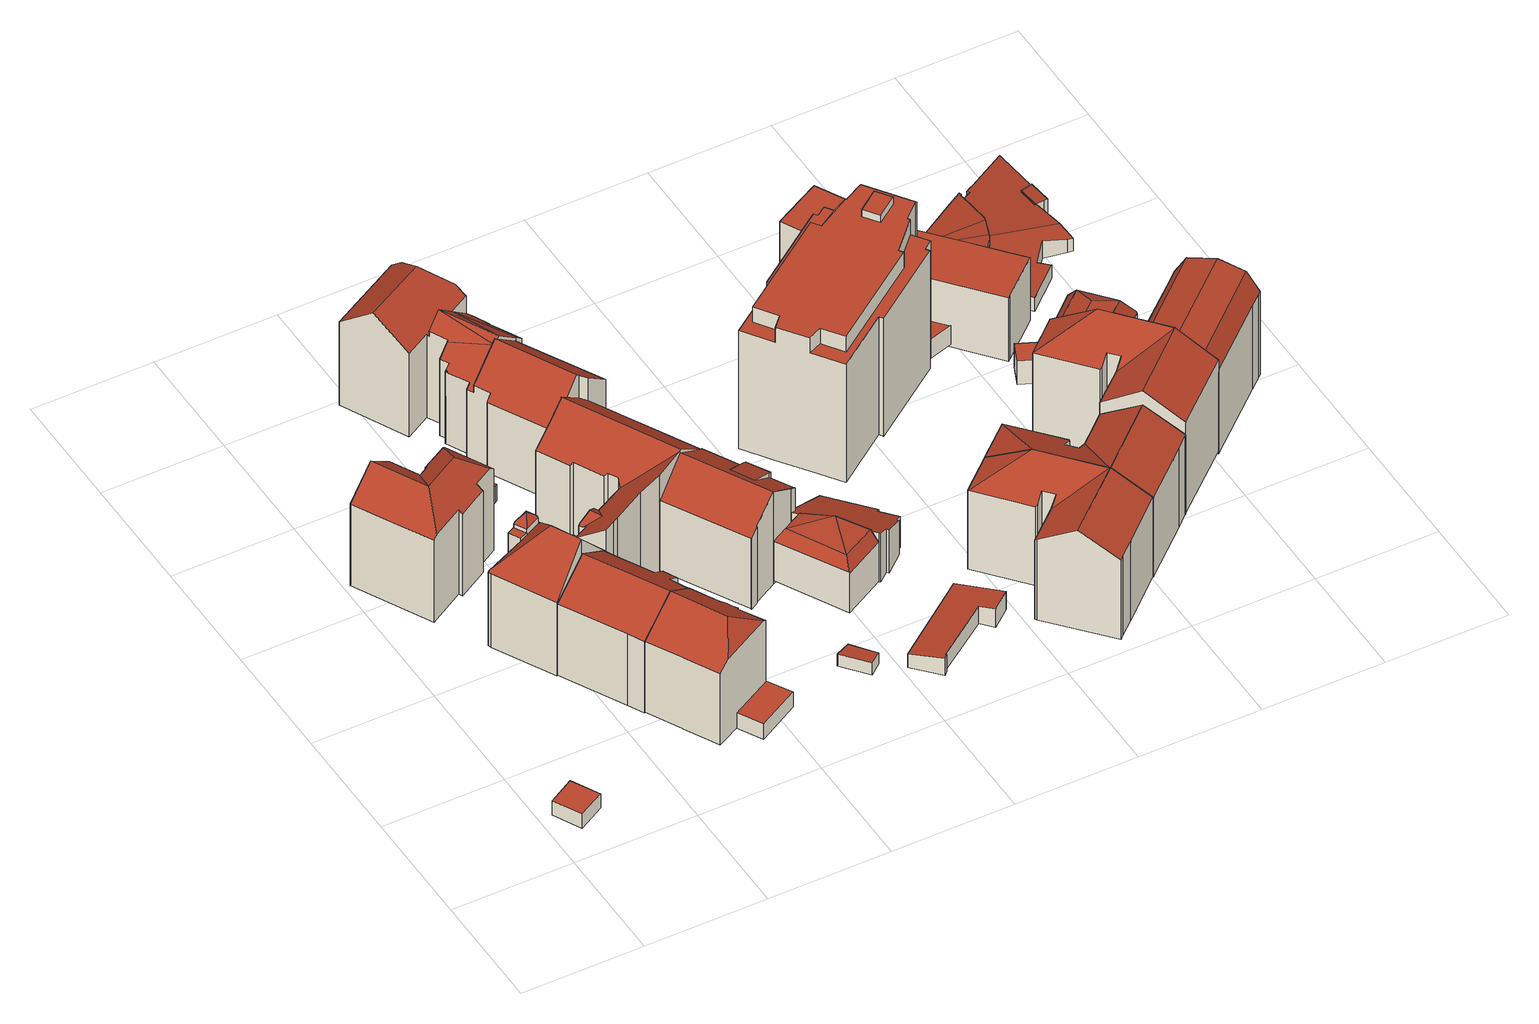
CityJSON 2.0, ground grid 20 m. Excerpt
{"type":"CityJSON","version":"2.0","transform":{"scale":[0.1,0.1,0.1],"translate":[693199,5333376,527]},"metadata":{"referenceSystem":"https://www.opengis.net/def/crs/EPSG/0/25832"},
"CityObjects":{
"building1":{"type":"Building","attributes":{"Gemeindeschluessel":"09162000","HoeheDach":"532.089","HoeheGrund":"529.400","Methode":"1000","NiedrigsteTraufeDesGebaeudes":"532.089","Geometrietyp2DReferenz":"3000","function":"31001_2523","roofType":"1000","measuredHeight":2.69,"storeysAboveGround":1},"geometry":[{"type":"MultiSurface","lod":"2","boundaries":[[[0,1,2,3]],[[4,2,1,5]],[[6,0,3,7]],[[3,2,4,7]],[[7,4,5,6]],[[6,5,1,0]]],"semantics":{"surfaces":[{"type":"WallSurface"},{"type":"RoofSurface"},{"type":"GroundSurface"}],"values":[0,1,2,0,0,0]}}]},
"building2":{"type":"Building","attributes":{"Gemeindeschluessel":"09162000","HoeheDach":"548.746","HoeheGrund":"529.050","Methode":"2000","NiedrigsteTraufeDesGebaeudes":"544.557","Geometrietyp2DReferenz":"3000","function":"31001_1000","roofType":"3200","measuredHeight":19.7,"storeysAboveGround":4},"geometry":[{"type":"MultiSurface","lod":"2","boundaries":[[[8,9,10,11]],[[10,12,13,14,15,11]],[[16,17,18,19]],[[20,21,12,10,9,22,23,24,25]],[[26,27,13,12,21]],[[28,29,30,31,32,33]],[[34,35,36,25,37,29,28]],[[38,16,19,39,40,41,42,43,44,33,32,31,45,46,47,48,8,11,15,14,49]],[[44,43,35,34,28,33]],[[16,38,49,27,26,17]],[[50,24,23,47,46,45,31,30]],[[43,42,41,51,36,35]],[[40,52,51,41]],[[14,13,27,49]],[[37,25,24,50,30,29]],[[40,39,19,18,53,52]],[[23,22,9,8,48,47]],[[51,52,53,18,17,26,21,20,25,36]]],"semantics":{"surfaces":[{"type":"WallSurface"},{"type":"RoofSurface"},{"type":"GroundSurface"}],"values":[0,0,0,1,1,0,1,2,0,0,0,0,0,0,1,0,0,1]}}]},
"building3":{"type":"Building","attributes":{"Gemeindeschluessel":"09162000","HoeheDach":"547.190","HoeheGrund":"529.110","Methode":"2000","NiedrigsteTraufeDesGebaeudes":"541.859","Geometrietyp2DReferenz":"3000","function":"31001_1000","roofType":"3100","measuredHeight":18.08,"storeysAboveGround":4},"geometry":[{"type":"MultiSurface","lod":"2","boundaries":[[[54,55,56,57]],[[58,59,55,54]],[[60,61,62,63,64,65,66,67,68,69,58,54,57,70,71,72]],[[67,73,74,68]],[[62,75,76,63]],[[77,76,75,78,79,80,81,82,56,55,59,83]],[[61,60,72,80,79,78]],[[65,84,85,66]],[[66,85,73,67]],[[61,78,75,62]],[[85,84,77,83,74,73]],[[65,64,63,76,77,84]],[[56,82,81,71,70,57]],[[71,81,80,72]],[[74,83,59,58,69,68]]],"semantics":{"surfaces":[{"type":"WallSurface"},{"type":"GroundSurface"},{"type":"RoofSurface"}],"values":[0,0,1,0,0,2,0,0,0,0,2,0,0,0,0]}}]},
"building4":{"type":"Building","attributes":{"Gemeindeschluessel":"09162000","HoeheDach":"547.250","HoeheGrund":"529.290","Methode":"2000","NiedrigsteTraufeDesGebaeudes":"542.754","Geometrietyp2DReferenz":"3000","function":"31001_1000","roofType":"3300","measuredHeight":17.96,"storeysAboveGround":5},"geometry":[{"type":"MultiSurface","lod":"2","boundaries":[[[86,87,88,89]],[[90,87,86,91,92,93]],[[94,95,96,97]],[[98,99,100,101,102,103,104,105]],[[100,106,107,108,109,110,111,101]],[[97,96,109,108]],[[112,95,94,113,89,88]],[[103,102,101,111,114,77,115,116,104]],[[110,114,111]],[[104,116,115,77,117,93,92,118,119,120,121,105]],[[107,106,100,99,98,105,121,120,119,118,92,91,86,89,113,94,97,108]],[[114,110,109,96,95,112,88,87,90,93,117,77]]],"semantics":{"surfaces":[{"type":"WallSurface"},{"type":"RoofSurface"},{"type":"GroundSurface"}],"values":[0,0,0,0,0,0,0,1,1,0,2,1]}}]},
"building5":{"type":"Building","attributes":{"Gemeindeschluessel":"09162000","HoeheDach":"532.220","HoeheGrund":"529.280","Methode":"2000","NiedrigsteTraufeDesGebaeudes":"532.220","Geometrietyp2DReferenz":"3000","function":"51009_1610","roofType":"1000","measuredHeight":2.94},"geometry":[{"type":"MultiSurface","lod":"2","boundaries":[[[122,123,124,125]],[[123,126,127,124]],[[125,108,128,122]],[[128,126,123,122]],[[108,127,126,128]],[[125,124,127,108]]],"semantics":{"surfaces":[{"type":"WallSurface"},{"type":"RoofSurface"},{"type":"GroundSurface"}],"values":[0,1,2,0,0,0]}}]},
"building6":{"type":"Building","attributes":{"Gemeindeschluessel":"09162000","HoeheDach":"532.060","HoeheGrund":"528.930","Methode":"1000","NiedrigsteTraufeDesGebaeudes":"532.060","Geometrietyp2DReferenz":"3000","function":"31001_2000","roofType":"1000","measuredHeight":3.13},"geometry":[{"type":"MultiSurface","lod":"2","boundaries":[[[129,130,131,132,133,134,135]],[[136,129,135,137]],[[138,134,133,139]],[[140,132,131,141]],[[137,135,134,138]],[[137,138,139,140,141,142,136]],[[142,130,129,136]],[[139,133,132,140]],[[141,131,130,142]]],"semantics":{"surfaces":[{"type":"RoofSurface"},{"type":"WallSurface"},{"type":"GroundSurface"}],"values":[0,1,1,1,1,2,1,1,1]}}]},
"building7":{"type":"Building","attributes":{"Gemeindeschluessel":"09162000","HoeheDach":"550.060","HoeheGrund":"528.928","Methode":"2000","NiedrigsteTraufeDesGebaeudes":"542.265","Geometrietyp2DReferenz":"3000","function":"31001_1000","roofType":"3100","measuredHeight":21.13,"storeysAboveGround":4},"geometry":[{"type":"MultiSurface","lod":"2","boundaries":[[[143,144,145,146,147,148,149,150,151,152,153,154,155,156,157,158,159,160,161,162,163,164,165,166,167,168,169,170,171,172]],[[173,174,161,160,175,176]],[[159,158,177,178,179,180]],[[177,158,157,181,182]],[[146,183,184,147]],[[144,143,185,186]],[[187,162,161,174]],[[188,189,190,191]],[[150,192,193,151]],[[186,185,173,176,194,182,181,195,196,197,184,183,198]],[[163,199,200,164]],[[170,169,201,202,203]],[[166,204,205,167]],[[189,206,207,190]],[[187,174,173,185,208,202,201,209,205,204,210,200,199]],[[211,212,206]],[[149,213,192,150]],[[151,193,214,152]],[[215,179,178]],[[153,152,214,216,217]],[[194,215,178,177,182]],[[206,212,218,207]],[[145,198,183,146]],[[162,187,199,163]],[[219,188,191,220]],[[175,160,159,180]],[[148,147,184,197,221,222]],[[143,172,223,208,185]],[[224,188,219,225]],[[226,227,189,188,224]],[[145,144,186,198]],[[221,197,196]],[[208,223,228,203,202]],[[155,218,212,211,227,226,229,230,156]],[[165,210,204,166]],[[170,203,228,171]],[[154,153,217,225,219,220]],[[164,200,210,165]],[[231,222,221,196,232,230,229,233]],[[227,211,206,189]],[[194,176,175,180,179,215]],[[168,209,201,169]],[[167,205,209,168]],[[195,232,196]],[[155,154,220,191,190,207,218]],[[233,229,226,224,225,217,216]],[[171,228,223,172]],[[157,156,230,232,195,181]],[[193,192,213,231,233,216,214]],[[149,148,222,231,213]]],"semantics":{"surfaces":[{"type":"GroundSurface"},{"type":"WallSurface"},{"type":"RoofSurface"}],"values":[0,1,1,1,1,1,1,1,1,2,1,1,1,2,2,2,1,1,2,1,2,2,1,1,2,1,1,1,1,1,1,1,2,1,1,1,1,1,2,2,2,1,1,1,1,2,1,1,2,1]}}]},
"building8":{"type":"Building","attributes":{"Gemeindeschluessel":"09162000","HoeheDach":"532.415","HoeheGrund":"529.210","Methode":"1000","NiedrigsteTraufeDesGebaeudes":"531.890","Geometrietyp2DReferenz":"3000","function":"31001_2000","roofType":"1000","measuredHeight":3.21},"geometry":[{"type":"MultiSurface","lod":"2","boundaries":[[[234,235,236,237,238,239]],[[240,235,234,239,241,242]],[[242,241,239,238,243,244]],[[236,235,240,245]],[[245,244,243,238,237,236]],[[245,240,242,244]]],"semantics":{"surfaces":[{"type":"WallSurface"},{"type":"RoofSurface"},{"type":"GroundSurface"}],"values":[0,1,0,0,2,0]}}]},
"building9":{"type":"Building","attributes":{"Gemeindeschluessel":"09162000","HoeheDach":"549.600","HoeheGrund":"528.973","Methode":"2000","NiedrigsteTraufeDesGebaeudes":"541.324","Geometrietyp2DReferenz":"3000","function":"31001_1000","roofType":"3100","measuredHeight":20.63,"storeysAboveGround":4},"geometry":[{"type":"MultiSurface","lod":"2","boundaries":[[[246,247,248]],[[249,250,251,252,253]],[[254,255,256,257]],[[258,259,260,261,262]],[[263,264,265,266,267,268]],[[269,267,266,270]],[[271,272,273,274]],[[275,276,277,278]],[[279,280,281,282,283,284,285]],[[286,282,281,287]],[[288,280,279,289]],[[270,290,291]],[[292,269,270,291]],[[293,249,253,248,247]],[[262,261,292,291,294]],[[295,296,297,277,276,298,292,261,260]],[[299,258,262,294,300,301]],[[286,287,288,289,275,278,302,303,259,258,299,304,305,306,254,257,250,249,293,264,263,271,274]],[[270,266,265,307,290]],[[307,246,248,253,252,308,309,290]],[[257,256,310,311,309,308,251,250]],[[290,300,294,291]],[[269,284,283,273,272,268,267]],[[303,295,260,259]],[[303,302,312,296,295]],[[302,278,277,297,312]],[[299,301,313,304]],[[304,313,314,315,305]],[[315,316,306,305]],[[297,296,312]],[[287,281,280,288]],[[309,311,290]],[[264,293,247,246,307,265]],[[285,284,269,292,298]],[[286,274,273,283,282]],[[263,268,272,271]],[[315,314,317,318,316]],[[252,251,308]],[[275,289,279,285,298,276]],[[254,306,316,318,255]],[[310,256,255,318,317]],[[290,311,310,317,314,313,301,300]]],"semantics":{"surfaces":[{"type":"RoofSurface"},{"type":"WallSurface"},{"type":"GroundSurface"}],"values":[0,1,1,1,1,1,1,1,0,1,1,0,0,1,0,0,1,2,0,0,1,1,0,1,1,1,1,1,1,0,1,1,1,1,1,1,0,0,1,1,0,0]}}]},
"building10":{"type":"Building","attributes":{"Gemeindeschluessel":"09162000","HoeheDach":"531.744","HoeheGrund":"529.435","Methode":"2000","NiedrigsteTraufeDesGebaeudes":"531.455","Geometrietyp2DReferenz":"3000","function":"31001_2000","roofType":"1000","measuredHeight":2.31},"geometry":[{"type":"MultiSurface","lod":"2","boundaries":[[[319,320,321,322]],[[323,324,320,319]],[[322,321,325,326]],[[325,321,320,324]],[[326,325,324,323]],[[323,319,322,326]]],"semantics":{"surfaces":[{"type":"WallSurface"},{"type":"RoofSurface"},{"type":"GroundSurface"}],"values":[0,0,0,1,0,2]}}]},
"building11":{"type":"Building","attributes":{"Gemeindeschluessel":"09162000","HoeheDach":"546.682","HoeheGrund":"529.091","Methode":"2000","NiedrigsteTraufeDesGebaeudes":"542.519","Geometrietyp2DReferenz":"3000","function":"31001_1000","roofType":"2100","measuredHeight":17.59,"storeysAboveGround":4},"geometry":[{"type":"MultiSurface","lod":"2","boundaries":[[[327,328,329,330]],[[331,332,333,334,335]],[[335,334,336,337,338,339,340,341,342]],[[343,344,341,340,345]],[[337,329,338]],[[346,347,336,334,333]],[[348,349,350,351]],[[351,350,342,352]],[[346,333,332,353]],[[354,355,328,327]],[[344,352,342,341]],[[343,345,355,354]],[[356,357,358,359]],[[357,335,342,350,349,360,358]],[[339,345,340]],[[338,329,328,355,345,339]],[[356,359,361,348,351,352,344,343,354,327,330,347,346,353,362]],[[353,332,331,362]],[[359,358,360,361]],[[361,360,349,348]],[[347,330,329,337,336]],[[357,356,362,331,335]]],"semantics":{"surfaces":[{"type":"WallSurface"},{"type":"RoofSurface"},{"type":"GroundSurface"}],"values":[0,1,1,0,0,0,0,0,0,0,0,0,0,1,0,1,2,0,0,0,0,0]}}]},
"building12":{"type":"Building","attributes":{"Gemeindeschluessel":"09162000","HoeheDach":"540.236","HoeheGrund":"529.683","Methode":"2000","NiedrigsteTraufeDesGebaeudes":"537.085","Geometrietyp2DReferenz":"3000","function":"31001_1000","roofType":"3200","measuredHeight":10.55,"storeysAboveGround":2},"geometry":[{"type":"MultiSurface","lod":"2","boundaries":[[[363,364,365,366,367]],[[368,369,370,367]],[[371,372,365,364]],[[371,373,370,369,374,375,376,372]],[[374,369,368]],[[366,377,368,367]],[[363,367,370,373]],[[376,375,377]],[[365,372,376,377,366]],[[363,373,371,364]],[[377,375,374,368]]],"semantics":{"surfaces":[{"type":"WallSurface"},{"type":"RoofSurface"},{"type":"GroundSurface"}],"values":[0,1,0,0,1,1,0,1,1,2,1]}}]},
"building13":{"type":"Building","attributes":{"Gemeindeschluessel":"09162000","HoeheDach":"531.530","HoeheGrund":"529.382","Methode":"2000","NiedrigsteTraufeDesGebaeudes":"531.530","Geometrietyp2DReferenz":"3000","function":"31001_2000","roofType":"1000","measuredHeight":2.15},"geometry":[{"type":"MultiSurface","lod":"2","boundaries":[[[378,379,380,381]],[[379,382,383,380]],[[380,383,384,381]],[[382,379,378,385]],[[381,384,385,378]],[[382,385,384,383]]],"semantics":{"surfaces":[{"type":"GroundSurface"},{"type":"WallSurface"},{"type":"RoofSurface"}],"values":[0,1,1,1,1,2]}}]},
"building14":{"type":"Building","attributes":{"Gemeindeschluessel":"09162000","HoeheDach":"533.000","HoeheGrund":"529.470","Methode":"2000","NiedrigsteTraufeDesGebaeudes":"532.069","Geometrietyp2DReferenz":"3000","function":"31001_2000","roofType":"1000","measuredHeight":3.53},"geometry":[{"type":"MultiSurface","lod":"2","boundaries":[[[386,387,388,389,390,391,392,393]],[[393,394,395,386]],[[394,396,397,398,399,400,401,395]],[[389,399,398,390]],[[391,397,396,392]],[[387,401,400,388]],[[386,395,401,387]],[[388,400,399,389]],[[392,396,394,393]],[[390,398,397,391]]],"semantics":{"surfaces":[{"type":"GroundSurface"},{"type":"WallSurface"},{"type":"RoofSurface"}],"values":[0,1,2,1,1,1,1,1,1,1]}}]},
"building15":{"type":"Building","attributes":{"Gemeindeschluessel":"09162000","HoeheDach":"538.928","HoeheGrund":"529.594","Methode":"2000","NiedrigsteTraufeDesGebaeudes":"535.260","Geometrietyp2DReferenz":"3000","function":"31001_1000","roofType":"2100","measuredHeight":9.33,"storeysAboveGround":2},"geometry":[{"type":"MultiSurface","lod":"2","boundaries":[[[402,403,404,405]],[[406,407,408,409]],[[410,411,412,413]],[[414,415,416,417]],[[418,419,411,410]],[[420,421,403,402]],[[422,423,424,425]],[[426,427,412,411,419,428,404,403,421,424,423,408,407,416,415]],[[417,416,407,406]],[[429,426,415,414]],[[425,424,421,420]],[[413,412,427,430]],[[409,408,423,422]],[[431,428,419,418]],[[430,427,426,429]],[[405,404,428,431]],[[414,417,406,409,422,425,420,402,405,431,418,410,413,430,429]]],"semantics":{"surfaces":[{"type":"WallSurface"},{"type":"RoofSurface"},{"type":"GroundSurface"}],"values":[0,0,0,0,0,0,0,1,0,0,0,0,0,0,0,0,2]}}]},
"building16":{"type":"Building","attributes":{"Gemeindeschluessel":"09162000","HoeheDach":"548.470","HoeheGrund":"529.562","Methode":"2000","NiedrigsteTraufeDesGebaeudes":"544.650","Geometrietyp2DReferenz":"3000","function":"31001_1000","roofType":"3100","measuredHeight":18.91,"storeysAboveGround":4},"geometry":[{"type":"MultiSurface","lod":"2","boundaries":[[[432,433,434,435]],[[436,437,435,434]],[[433,432,438,439]],[[440,441,442,443,444]],[[445,446,447,448,449,450]],[[451,452,440,444]],[[453,454,452,451]],[[455,456,437,436,457,458,459]],[[440,452,454,446,445,455,459,441]],[[460,461,462,463,464]],[[443,442,458,457]],[[463,456,455,445,450,465,464]],[[433,439,461,460,466,449,448,447,453,451,444,443,457,436,434]],[[463,462,438,432,435,437,456]],[[446,454,453,447]],[[441,459,458,442]],[[439,438,462,461]],[[460,464,465,466]],[[466,465,450,449]]],"semantics":{"surfaces":[{"type":"WallSurface"},{"type":"RoofSurface"},{"type":"GroundSurface"}],"values":[0,0,0,0,0,0,0,0,1,0,0,1,2,1,0,1,0,0,0]}}]},
"building17":{"type":"Building","attributes":{"Gemeindeschluessel":"09162000","HoeheDach":"556.230","HoeheGrund":"529.452","Methode":"2000","NiedrigsteTraufeDesGebaeudes":"551.960","Geometrietyp2DReferenz":"3000","function":"31001_1000","roofType":"1000","measuredHeight":26.78,"storeysAboveGround":9},"geometry":[{"type":"MultiSurface","lod":"2","boundaries":[[[467,468,469,470]],[[471,472,473,474]],[[475,476,477,478]],[[479,480,481,482]],[[483,484,485,486]],[[487,488,489,490]],[[486,485,480,479]],[[478,477,488,487]],[[491,492,493,494,495,496,497,498,499,500]],[[501,502,503,504]],[[505,506,502,501]],[[494,507,481,480,485,484,508,509,475,478,487,490,495]],[[510,511,512,513]],[[514,508,484,483,515,516,517]],[[474,473,518,519]],[[511,520,521,512]],[[522,523,524,525,526,527,528]],[[529,530,528,527,531,532]],[[533,520,511,510]],[[534,535,517,516]],[[498,467,470,536,532,531,527,526,537,503,502,506,499]],[[498,497,468,467]],[[468,497,496,489,488,477,476,538,514,517,535,518,473,472,522,528,530,529,539,469],[540,533,510,513]],[[541,507,494,493]],[[513,512,521,540]],[[504,503,537,542]],[[534,516,515,483,486,479,482,541,493,492,491,500,505,501,504,542,525,524,523,471,474,519]],[[536,539,529,532]],[[500,499,506,505]],[[470,469,539,536]],[[482,481,507,541]],[[540,521,520,533]],[[475,509,508,514,538,476]],[[542,537,526,525]],[[490,489,496,495]],[[523,522,472,471]],[[519,518,535,534]]],"semantics":{"surfaces":[{"type":"WallSurface"},{"type":"RoofSurface"},{"type":"GroundSurface"}],"values":[0,0,0,0,0,0,0,0,0,0,0,1,0,0,0,1,0,0,0,0,1,0,1,0,0,0,2,0,0,0,0,0,0,0,0,0,0]}}]},
"building18":{"type":"Building","attributes":{"Gemeindeschluessel":"09162000","HoeheDach":"548.470","HoeheGrund":"529.678","Methode":"2000","NiedrigsteTraufeDesGebaeudes":"544.650","Geometrietyp2DReferenz":"3000","function":"31001_1000","roofType":"3100","measuredHeight":18.79,"storeysAboveGround":4},"geometry":[{"type":"MultiSurface","lod":"2","boundaries":[[[543,544,545,546]],[[547,548,549,550]],[[551,544,543,552]],[[553,554,555,556]],[[557,558,559,560,437,456,561]],[[555,554,562,563,557,561,564,565]],[[555,565,566,556]],[[567,568,569,570]],[[564,571,572,566,565]],[[557,563,558]],[[569,548,547,570]],[[549,437,560,550]],[[567,546,545,573,568]],[[559,558,563,574]],[[573,545,544,551,571,564,561,456]],[[563,562,575,574]],[[575,562,554,553]],[[547,550,560,559,574,575,553,556,566,572,552,543,546,567,570]],[[572,571,551,552]],[[549,548,569,568,573,456,437]]],"semantics":{"surfaces":[{"type":"WallSurface"},{"type":"RoofSurface"},{"type":"GroundSurface"}],"values":[0,0,0,0,0,1,0,0,0,1,0,0,0,0,1,0,0,2,0,1]}}]},
"building19":{"type":"Building","attributes":{"Gemeindeschluessel":"09162000","HoeheDach":"533.053","HoeheGrund":"529.453","Methode":"1000","NiedrigsteTraufeDesGebaeudes":"533.053","Geometrietyp2DReferenz":"3000","function":"51009_1610","roofType":"1000","measuredHeight":3.6},"geometry":[{"type":"MultiSurface","lod":"2","boundaries":[[[576,577,578,516]],[[577,579,580,578]],[[534,580,579,581]],[[534,581,576,516]],[[581,579,577,576]],[[516,578,580,534]]],"semantics":{"surfaces":[{"type":"WallSurface"},{"type":"RoofSurface"},{"type":"GroundSurface"}],"values":[0,1,0,2,0,0]}}]},
"building20":{"type":"Building","attributes":{"Gemeindeschluessel":"09162000","HoeheDach":"551.130","HoeheGrund":"529.681","Methode":"2000","NiedrigsteTraufeDesGebaeudes":"546.930","Geometrietyp2DReferenz":"3000","function":"31001_1000","roofType":"3100","measuredHeight":21.45,"storeysAboveGround":5},"geometry":[{"type":"MultiSurface","lod":"2","boundaries":[[[582,583,584,585,586,587,588]],[[589,583,582,590,591]],[[588,587,592]],[[593,594,595,596]],[[597,592,598,599]],[[595,594,600,601]],[[567,546,596,595,601,599,598,586,585]],[[598,592,587,586]],[[590,593,596,546,591]],[[546,567,602,589,591]],[[602,567,585,584]],[[589,602,584,583]],[[601,600,597,599]],[[597,600,594,593,590,582,588,592]]],"semantics":{"surfaces":[{"type":"WallSurface"},{"type":"RoofSurface"},{"type":"GroundSurface"}],"values":[0,1,1,0,0,0,2,0,0,0,0,1,0,1]}}]},
"building21":{"type":"Building","attributes":{"Gemeindeschluessel":"09162000","HoeheDach":"541.200","HoeheGrund":"529.133","Methode":"2000","NiedrigsteTraufeDesGebaeudes":"541.200","Geometrietyp2DReferenz":"3000","function":"31001_1000","roofType":"1000","measuredHeight":12.07,"storeysAboveGround":4},"geometry":[{"type":"MultiSurface","lod":"2","boundaries":[[[603,604,605,606]],[[607,608,609,610]],[[611,612,613,614]],[[615,616,607,610,617,611,614,603,606,618,619,620,621,622,623,624]],[[610,609,625,617]],[[615,626,627,616]],[[622,628,629,623]],[[624,630,626,615]],[[618,631,632,619]],[[621,633,628,622]],[[619,632,634,620]],[[616,627,608,607]],[[606,605,631,618]],[[617,625,612,611]],[[627,626,630,629,628,633,634,632,631,605,604,613,612,625,609,608]],[[623,629,630,624]],[[620,634,633,621]],[[614,613,604,603]]],"semantics":{"surfaces":[{"type":"WallSurface"},{"type":"GroundSurface"},{"type":"RoofSurface"}],"values":[0,0,0,1,0,0,0,0,0,0,0,0,0,0,2,0,0,0]}}]},
"building22":{"type":"Building","attributes":{"Gemeindeschluessel":"09162000","HoeheDach":"532.230","HoeheGrund":"527.730","Methode":"2000","NiedrigsteTraufeDesGebaeudes":"532.230","Geometrietyp2DReferenz":"3000","function":"51009_1610","roofType":"1000","measuredHeight":4.5},"geometry":[{"type":"MultiSurface","lod":"2","boundaries":[[[635,636,637,638]],[[639,640,641,642]],[[636,641,640,637]],[[638,639,642,635]],[[638,637,640,639]],[[642,641,636,635]]],"semantics":{"surfaces":[{"type":"WallSurface"},{"type":"RoofSurface"},{"type":"GroundSurface"}],"values":[0,0,1,2,0,0]}}]},
"building23":{"type":"Building","attributes":{"Gemeindeschluessel":"09162000","HoeheDach":"537.776","HoeheGrund":"529.500","Methode":"2000","NiedrigsteTraufeDesGebaeudes":"535.883","Geometrietyp2DReferenz":"3000","function":"31001_1000","roofType":"9999","measuredHeight":8.28,"storeysAboveGround":2},"geometry":[{"type":"MultiSurface","lod":"2","boundaries":[[[643,644,645,646]],[[647,648,649,650,651,652,653,654,655,656,657,643,646]],[[654,658,659,655]],[[649,648,660,661,662]],[[657,663,644,643]],[[664,662,661,665]],[[666,659,658,667,668,669,670,645,644,663]],[[651,650,664,665,671]],[[653,667,658,654]],[[663,657,656,666]],[[647,646,645,670,672,673]],[[672,670,669]],[[652,651,671,669,668]],[[648,647,673,674,660]],[[649,662,664,650]],[[652,668,667,653]],[[674,673,672,669,671]],[[666,656,655,659]],[[665,661,660,674,671]]],"semantics":{"surfaces":[{"type":"WallSurface"},{"type":"GroundSurface"},{"type":"RoofSurface"}],"values":[0,1,0,0,0,2,2,0,0,0,0,2,0,0,0,0,2,0,2]}}]},
"building24":{"type":"Building","attributes":{"Gemeindeschluessel":"09162000","HoeheDach":"549.270","HoeheGrund":"528.977","Methode":"2000","NiedrigsteTraufeDesGebaeudes":"544.710","Geometrietyp2DReferenz":"3000","function":"31001_1000","roofType":"3400","measuredHeight":20.29,"storeysAboveGround":4},"geometry":[{"type":"MultiSurface","lod":"2","boundaries":[[[675,676,677,678]],[[675,679,680,681,676]],[[682,683,679,675,684,685]],[[686,687,688,689,690,691,692,693,694,695,696,697,698,699]],[[700,701,702,703,704,705,706]],[[694,704,703,695]],[[696,702,701,697]],[[682,685,689,688]],[[684,675,678,707,708]],[[709,710,711,712]],[[691,713,714,692]],[[697,701,700,698]],[[693,715,716,717,705,704,694]],[[711,710,679,683,718]],[[695,703,702,696]],[[719,706,705,717]],[[692,714,715,693]],[[711,686,699,712]],[[684,708,690,689,685]],[[698,700,706,719,677,676,681,709,712,699]],[[709,681,680,710]],[[691,690,708,707,713]],[[678,677,719,717,716]],[[711,718,687,686]],[[678,716,715,714,713,707]],[[688,687,718,683,682]],[[680,679,710]]],"semantics":{"surfaces":[{"type":"RoofSurface"},{"type":"GroundSurface"},{"type":"WallSurface"}],"values":[0,0,0,1,0,2,2,2,0,0,2,2,2,0,2,0,2,2,2,2,0,2,0,2,0,2,0]}}]},
"building25":{"type":"Building","attributes":{"Gemeindeschluessel":"09162000","HoeheDach":"535.010","HoeheGrund":"529.780","Methode":"2000","NiedrigsteTraufeDesGebaeudes":"532.118","Geometrietyp2DReferenz":"3000","function":"31001_1000","roofType":"9999","measuredHeight":5.23,"storeysAboveGround":1},"geometry":[{"type":"MultiSurface","lod":"2","boundaries":[[[720,721,722,723]],[[724,725,726,727]],[[728,729,730,731]],[[723,722,732,733]],[[734,735,725,724]],[[736,737,738,739,740,741,742,743,744,745,746,747,748,749,750,751,752,753,720,723,733,754,755,728,731,756,734,724,727]],[[756,757,735,734]],[[747,758,759,748]],[[755,760,729,728]],[[750,749,761,762,763]],[[751,764,765,752]],[[738,766,767,739]],[[753,768,721,720]],[[752,765,768,753]],[[748,759,761,749]],[[741,769,770,742]],[[766,738,737,771]],[[772,726,725,735,757,730,729,760,773,732,722,721,768,765,764,763,762]],[[743,774,775,744]],[[740,776,769,741]],[[750,763,764,751]],[[742,770,774,743]],[[736,727,726,772,777]],[[754,773,760,755]],[[744,775,778,745]],[[733,732,773,754]],[[731,730,757,756]],[[771,777,772,762,761,759,758,779,778,775,774,770,769,776,767,766]],[[771,737,736,777]],[[746,779,758,747]],[[739,767,776,740]],[[745,778,779,746]]],"semantics":{"surfaces":[{"type":"WallSurface"},{"type":"GroundSurface"},{"type":"RoofSurface"}],"values":[0,0,0,0,0,1,0,0,0,0,0,0,0,0,0,0,0,2,0,0,0,0,0,0,0,0,0,2,0,0,0,0]}}]},
"building26":{"type":"Building","attributes":{"Gemeindeschluessel":"09162000","HoeheDach":"533.072","HoeheGrund":"530.056","Methode":"1000","NiedrigsteTraufeDesGebaeudes":"532.747","Geometrietyp2DReferenz":"3000","function":"51009_1610","roofType":"1000","measuredHeight":3.02},"geometry":[{"type":"MultiSurface","lod":"2","boundaries":[[[780,781,782,783]],[[784,785,786,787]],[[788,789,790,791]],[[787,786,792,793]],[[785,784,791,790]],[[793,792,781,780]],[[783,782,789,788]],[[791,784,787,793,780,783,788]],[[785,790,789,782,781,792,786]]],"semantics":{"surfaces":[{"type":"WallSurface"},{"type":"GroundSurface"},{"type":"RoofSurface"}],"values":[0,0,0,0,0,0,0,1,2]}}]}
},
"vertices":[
[56,110,24],[56,110,51],[80,65,51],[80,65,24],[36,41,51],[13,86,51],[13,86,24],[36,41,24],
[134,656,20],[134,656,180],[133,660,176],[133,660,20],[175,682,178],[178,683,176],[178,683,20],[175,682,20],[175,586,20],[175,586,185],[180,577,176],[180,577,20],[142,611,217],[157,619,217],[122,649,180],[120,647,180],[118,650,177],[96,584,217],[207,605,185],[216,610,176],[4,646,176],[51,671,217],[95,695,177],[95,695,20],[51,671,20],[4,646,20],[27,602,176],[69,521,176],[75,525,181],[73,628,217],[207,605,20],[164,568,20],[131,549,20],[128,555,20],[75,525,20],[69,521,20],[27,602,20],[117,653,20],[118,650,20],[120,647,20],[122,649,20],[216,610,20],[117,653,177],[128,555,181],[131,549,176],[164,568,176],
[284,372,21],[284,372,165],[312,322,164],[312,322,21],[272,395,21],[272,395,166],[334,305,21],[324,300,21],[327,291,21],[336,264,21],[292,241,21],[233,209,21],[220,235,21],[165,339,21],[221,369,21],[224,370,21],[322,328,21],[332,333,21],[344,310,21],[165,339,157],[221,369,199],[327,291,165],[336,264,169],[292,241,202],[324,300,164],[334,305,156],[344,310,149],[332,333,149],[322,328,156],[224,370,202],[233,209,157],[220,235,157],
[363,217,23],[363,217,168],[367,218,165],[367,218,23],[359,223,168],[359,223,23],[336,264,23],[336,264,170],[378,198,23],[378,198,165],[375,195,167],[375,195,23],[263,153,23],[263,152,23],[292,97,23],[292,97,158],[263,152,158],[263,153,158],[233,209,158],[233,209,23],[310,106,23],[393,151,23],[398,154,23],[398,154,167],[393,151,171],[310,106,171],[373,206,165],[373,206,23],[337,155,202],[292,240,202],[269,228,184],[293,241,202],[293,241,23],[292,241,23],[292,240,23],[269,228,23],
[351,77,23],[351,77,52],[329,117,52],[329,117,23],[420,115,52],[398,154,52],[420,115,23],
[212,667,51],[267,696,51],[271,698,51],[239,759,51],[235,757,51],[183,729,51],[180,728,51],[212,667,19],[180,728,19],[183,729,19],[235,757,19],[239,759,19],[271,698,19],[267,696,19],
[449,490,19],[398,457,19],[358,442,19],[303,411,19],[295,407,19],[272,395,19],[221,369,19],[165,339,19],[114,437,19],[112,442,19],[185,475,19],[175,496,19],[213,515,19],[251,443,19],[280,458,19],[274,470,19],[310,489,19],[314,483,19],[364,510,19],[368,523,19],[360,538,19],[354,538,19],[330,585,19],[325,584,19],[299,636,19],[339,657,19],[358,668,19],[400,692,19],[412,688,19],[502,520,19],[363,509,153],[364,510,153],[314,483,153],[314,484,153],[274,470,153],[276,471,155],[308,488,156],[310,489,154],[280,458,158],[277,464,153],[303,411,200],[295,407,200],[449,490,199],[398,457,203],[368,523,160],[197,483,163],[197,483,170],[187,502,170],[187,502,163],[165,339,159],[114,437,159],[304,456,169],[254,445,158],[254,444,159],[278,398,200],[358,442,199],[360,538,159],[354,538,156],[358,668,200],[359,669,201],[400,692,163],[325,584,153],[299,636,153],[207,500,184],[189,503,172],[451,491,201],[339,657,185],[330,585,156],[222,498,173],[214,514,173],[221,369,230],[112,442,159],[295,475,169],[113,443,160],[185,475,162],[213,515,171],[184,477,163],[175,496,163],[278,398,159],[272,395,167],[502,520,155],[197,483,159],[184,477,159],[223,496,159],[223,496,170],[412,688,156],[225,493,163],[251,443,163],[221,369,231],[254,445,159],[198,415,231],
[370,421,52],[381,399,49],[381,399,22],[370,421,22],[358,442,22],[358,442,54],[328,368,49],[357,442,54],[303,411,54],[357,442,22],[303,411,22],[328,368,22],
[391,846,159],[397,849,153],[382,877,153],[369,901,20],[378,907,20],[378,907,143],[374,904,148],[369,901,153],[335,968,20],[335,968,201],[343,973,190],[343,973,20],[287,867,20],[268,856,20],[268,856,166],[286,866,183],[287,867,185],[455,712,20],[379,839,20],[379,839,171],[380,837,171],[380,837,165],[455,712,157],[339,816,204],[342,817,208],[412,688,20],[412,688,199],[400,692,206],[400,692,20],[278,797,20],[278,797,150],[285,801,157],[285,801,20],[297,762,163],[288,756,154],[339,657,155],[358,668,174],[396,690,210],[333,813,210],[284,787,163],[358,668,20],[339,657,20],[288,756,20],[297,762,20],[327,924,176],[295,907,208],[333,813,198],[397,849,20],[273,895,185],[275,842,166],[269,839,159],[269,832,157],[284,787,150],[271,898,20],[273,895,176],[271,898,178],[267,838,20],[275,842,20],[229,875,20],[176,981,20],[299,1048,20],[390,845,160],[366,931,143],[360,942,143],[351,958,190],[360,942,176],[267,838,157],[229,875,178],[202,929,226],[176,981,179],[299,1048,179],[303,983,226],[306,1032,193],
[540,170,24],[540,170,45],[569,133,45],[569,133,24],[516,158,24],[516,158,47],[549,117,47],[549,117,24],
[558,423,21],[558,423,164],[555,421,165],[555,421,21],[524,354,196],[566,378,164],[576,384,157],[575,385,157],[523,354,197],[573,388,157],[555,421,157],[519,399,185],[499,436,185],[535,458,157],[502,520,157],[449,490,197],[535,458,21],[502,520,21],[535,458,165],[576,384,21],[573,388,21],[470,325,21],[470,325,155],[398,457,155],[398,457,21],[449,490,21],[566,378,21],[538,459,21],[538,459,164],[484,332,21],[484,332,166],[484,331,166],[484,331,21],[471,323,155],[471,323,21],[524,354,21],
[524,354,27],[584,243,27],[584,243,101],[584,244,103],[524,354,102],[541,350,122],[575,368,122],[566,378,101],[652,280,27],[652,280,101],[566,378,27],[608,330,132],[610,328,132],[644,289,122],[589,260,122],
[575,427,24],[593,437,24],[610,408,24],[592,398,24],[593,437,45],[610,408,45],[592,398,45],[575,427,45],
[600,105,25],[728,200,25],[780,142,25],[749,117,25],[732,136,25],[642,73,25],[644,71,25],[638,65,25],[638,65,57],[600,105,51],[644,71,57],[642,73,56],[732,136,57],[749,117,60],[780,142,60],[728,200,52],
[691,353,26],[691,353,85],[714,327,85],[714,327,26],[573,388,26],[573,388,114],[592,398,105],[592,398,26],[674,288,26],[674,288,109],[671,292,109],[671,292,26],[566,378,26],[566,378,119],[576,384,114],[576,384,26],[705,315,26],[705,315,91],[696,357,26],[696,357,83],[610,408,26],[610,408,96],[638,423,83],[638,423,26],[652,280,119],[654,278,119],[703,318,91],[652,280,26],[654,278,26],[703,318,26],
[921,34,177],[921,34,26],[993,98,26],[993,98,177],[994,98,26],[994,98,177],[896,13,177],[896,13,26],[840,165,176],[775,240,177],[774,241,177],[774,241,26],[840,165,26],[856,148,177],[872,161,188],[872,161,26],[837,131,26],[811,109,26],[811,109,177],[844,164,26],[844,164,178],[858,177,26],[858,177,188],[951,148,214],[952,147,215],[829,289,26],[829,289,176],[875,235,214],[807,101,26],[890,7,26],[890,7,177],[847,55,215],[807,101,179],[805,104,177],[805,104,26],
[668,591,250],[668,591,279],[644,626,279],[644,626,250],[901,772,25],[901,772,279],[903,772,279],[903,772,25],[881,627,250],[881,627,279],[886,620,279],[886,620,250],[935,632,25],[935,632,250],[808,541,250],[808,541,25],[946,649,25],[946,649,250],[931,638,250],[931,638,25],[728,507,250],[728,507,279],[705,540,279],[705,540,250],[651,573,25],[682,530,25],[715,484,25],[715,484,250],[682,530,250],[682,530,279],[651,573,279],[651,573,250],[618,620,250],[618,620,25],[703,689,25],[703,689,250],[830,780,250],[830,780,25],[707,683,25],[707,683,250],[804,548,250],[927,675,250],[911,658,250],[888,690,279],[888,690,292],[871,714,292],[871,714,279],[927,675,279],[927,675,25],[925,678,25],[925,678,279],[953,702,279],[953,702,25],[922,715,292],[905,739,292],[870,756,279],[870,756,25],[869,757,25],[850,785,25],[850,785,250],[869,757,250],[869,757,279],[812,725,279],[848,746,279],[848,746,250],[812,725,250],[922,715,279],[950,701,25],[950,701,279],[802,739,250],[834,774,250],[911,658,279],[802,739,279],[905,739,279],[804,548,25],[834,774,25],
[1013,286,27],[1013,286,177],[1014,287,177],[1014,287,27],[1095,187,27],[1095,187,177],[1076,170,177],[1076,170,27],[1011,284,177],[1011,284,27],[949,258,27],[949,258,178],[934,246,188],[934,246,27],[875,236,214],[829,289,177],[829,289,27],[994,98,27],[951,147,214],[950,262,177],[885,338,176],[965,244,177],[948,229,188],[948,229,27],[1098,190,27],[1098,190,177],[1097,188,177],[1097,188,27],[992,267,177],[992,267,27],[1056,238,215],[885,338,27],[950,262,27],
[946,650,25],[946,650,61],[925,678,61],[985,661,61],[950,701,61],[985,661,25],
[1161,331,241],[1161,330,241],[1203,281,200],[1203,281,27],[1039,473,27],[1039,473,199],[1085,419,241],[1056,238,241],[1065,330,200],[1014,287,199],[983,424,199],[1081,344,212],[1067,360,212],[1067,360,27],[1081,344,27],[1049,347,199],[983,424,27],[1049,347,27],[1052,347,201],[1052,347,27],[1098,190,200],
[918,933,21],[918,933,142],[936,899,142],[936,899,21],[953,702,21],[953,702,142],[903,772,142],[903,772,21],[839,892,21],[839,892,142],[887,917,142],[887,917,21],[1041,594,21],[950,701,21],[901,772,21],[970,836,21],[997,785,21],[995,784,21],[1056,714,21],[1102,660,21],[1109,653,21],[1044,597,21],[901,772,142],[1041,594,142],[950,701,142],[1102,660,142],[1109,653,142],[1044,597,142],[970,836,142],[997,785,142],[1056,714,142],[995,784,142],
[1162,502,7],[1162,502,52],[1035,559,52],[1035,559,7],[1049,593,7],[1049,593,52],[1177,536,52],[1177,536,7],
[1117,859,25],[1117,859,89],[1122,806,89],[1122,806,25],[1107,765,25],[1091,744,25],[1058,716,25],[1056,714,25],[995,784,25],[997,785,25],[1039,815,25],[1092,852,25],[1117,869,25],[1118,865,25],[1116,863,25],[1092,852,93],[1117,869,89],[1091,744,90],[1081,736,90],[1058,716,90],[1116,863,89],[1056,714,90],[996,783,108],[1118,865,89],[1039,815,101],[997,785,108],[996,784,108],[1120,801,90],[995,784,108],[1110,772,90],[1107,765,89],[1095,750,90],
[1117,430,211],[1073,433,223],[1161,330,223],[1156,384,211],[1137,447,211],[1096,454,223],[1072,434,223],[1163,443,178],[1163,445,180],[1146,428,178],[1146,429,179],[1097,524,20],[1163,446,20],[1163,443,20],[1146,429,20],[1159,413,20],[1227,471,20],[1246,488,20],[1251,492,20],[1336,397,20],[1331,392,20],[1311,375,20],[1204,282,20],[1203,281,20],[1039,473,20],[1203,281,178],[1204,282,178],[1311,375,178],[1331,392,178],[1336,397,178],[1322,412,211],[1190,296,211],[1160,414,177],[1159,413,179],[1051,458,211],[1095,496,211],[1097,524,178],[1039,473,178],[1227,471,178],[1246,488,178],[1251,492,179],[1263,478,211],[1294,444,223],[1163,446,178],[1162,329,223],
[1139,879,28],[1139,879,72],[1137,883,72],[1137,883,28],[1215,825,28],[1215,825,59],[1216,823,59],[1216,823,28],[1225,938,28],[1225,938,53],[1232,865,54],[1232,865,28],[1147,890,70],[1147,890,28],[1213,824,28],[1213,824,59],[1229,751,28],[1230,743,28],[1221,744,28],[1184,751,28],[1157,717,28],[1175,708,28],[1120,660,28],[1112,669,28],[1105,663,28],[1102,660,28],[1056,714,28],[1058,716,28],[1091,744,28],[1107,765,28],[1122,806,28],[1117,859,28],[1116,863,28],[1118,865,28],[1151,892,28],[1224,943,28],[1210,857,28],[1210,857,59],[1058,716,77],[1091,744,76],[1224,943,53],[1107,765,78],[1113,780,80],[1122,806,77],[1117,859,77],[1116,863,77],[1221,744,53],[1184,751,61],[1118,865,76],[1175,708,54],[1120,660,54],[1230,743,51],[1225,773,58],[1151,892,69],[1112,669,57],[1105,663,57],[1157,717,59],[1229,751,53],[1102,660,57],[1056,714,77],
[1215,825,31],[1215,825,60],[1213,824,61],[1213,824,31],[1236,827,31],[1236,827,57],[1229,825,59],[1229,825,31],[1210,857,31],[1210,857,61],[1232,865,57],[1232,865,31],[1216,823,60],[1216,823,31]
]}
